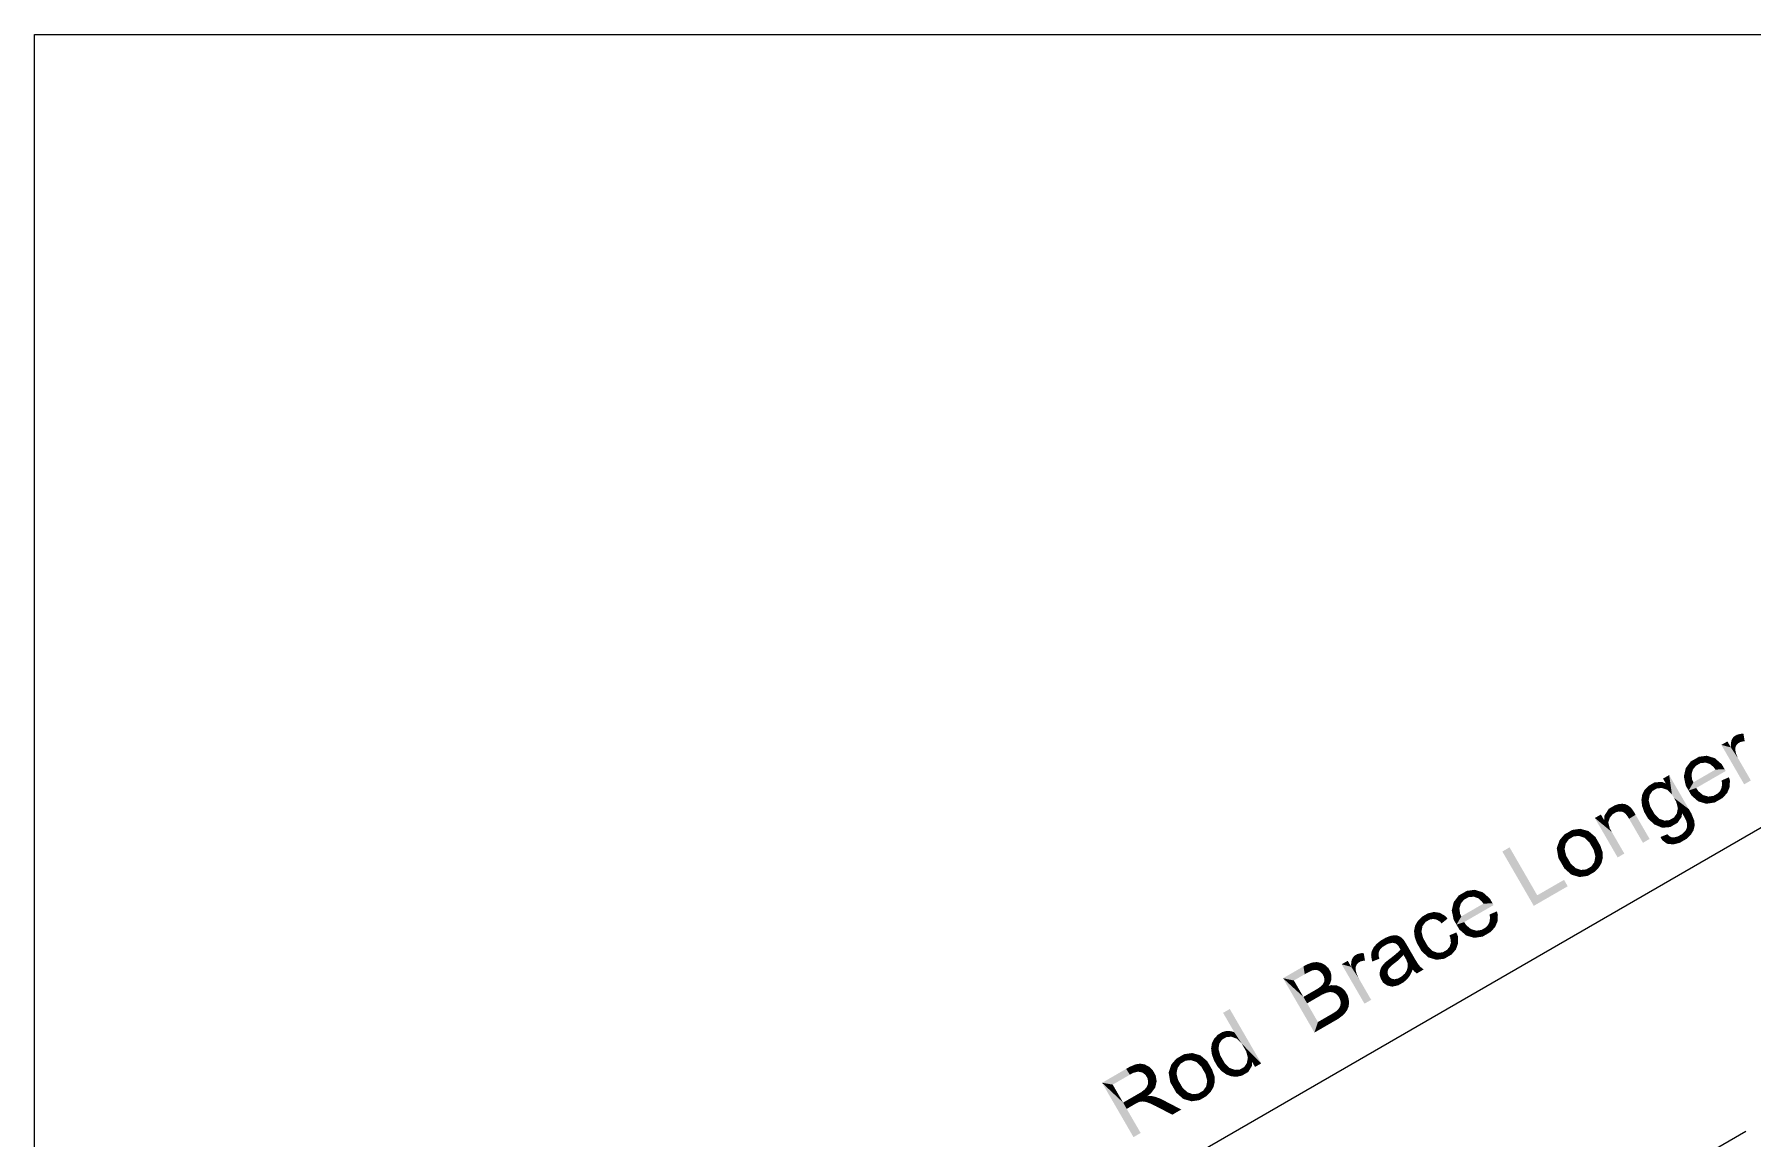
# Model space of a CAD drawing. Header units: millimetres. Extents: x 2 to 579, y 1 to 405.
# Drawn here: x 128.82 to 165.76, y 135.84 to 159.59 of the extents above; entities that cross this region are included whole.
import ezdxf

# ---------------------------------------------------------------- set-up
doc = ezdxf.new("R2010")
doc.units = ezdxf.units.MM
doc.linetypes.add('XKITLINE00', pattern=[0])
doc.layers.add('LinkedObject', color=7, linetype='Continuous', lineweight=0)

# ---------------------------------------------------------------- blocks, each defined once
blk = doc.blocks.new('*A4')
at = {"layer": 'LinkedObject'}
for points in [[(165.311, 144.424), (165.289, 144.253), (165.298, 144.398)], [(165.441, 144.34), (165.289, 144.253), (165.311, 144.424)], [(165.323, 144.451), (165.464, 144.353), (165.311, 144.424)], [(165.311, 144.424), (165.464, 144.353), (165.441, 144.34)], [(165.361, 144.492), (165.464, 144.353), (165.323, 144.451)], [(165.386, 144.506), (165.464, 144.353), (165.361, 144.492)], [(165.509, 144.546), (165.386, 144.506), (165.422, 144.527)], [(165.559, 144.545), (165.386, 144.506), (165.509, 144.546)], [(165.551, 144.383), (165.386, 144.506), (165.559, 144.545)], [(165.386, 144.506), (165.49, 144.368), (165.464, 144.353)], [(165.49, 144.368), (165.386, 144.506), (165.551, 144.383)], [(165.551, 144.383), (165.559, 144.545), (165.586, 144.383)], [(164.771, 144.074), (164.515, 144.002), (164.6, 144.051)], [(164.859, 144.047), (164.515, 144.002), (164.771, 144.074)], [(165.289, 144.253), (165.084, 144.307), (165.214, 144.382)], [(165.084, 144.307), (165.289, 144.253), (165.574, 143.459)], [(165.298, 144.398), (165.289, 144.253), (165.287, 144.312)], [(165.407, 144.301), (165.289, 144.253), (165.441, 144.34)], [(165.396, 144.276), (165.289, 144.253), (165.407, 144.301)], [(165.386, 144.251), (165.289, 144.253), (165.396, 144.276)], [(165.289, 144.253), (165.462, 143.986), (165.718, 143.542)], [(165.462, 143.986), (165.289, 144.253), (165.435, 144.031)], [(165.435, 144.031), (165.289, 144.253), (165.399, 144.122)], [(165.399, 144.122), (165.289, 144.253), (165.389, 144.167)], [(165.389, 144.167), (165.289, 144.253), (165.382, 144.197)], [(165.382, 144.197), (165.289, 144.253), (165.386, 144.251)], [(165.574, 143.459), (165.289, 144.253), (165.718, 143.542)], [(164.298, 143.72), (164.318, 143.431), (164.277, 143.629)], [(164.515, 144.002), (164.298, 143.72), (164.427, 143.952)], [(164.535, 143.856), (164.298, 143.72), (164.515, 144.002)], [(164.427, 143.952), (164.298, 143.72), (164.319, 143.81)], [(164.471, 143.775), (164.298, 143.72), (164.535, 143.856)], [(164.456, 143.723), (164.298, 143.72), (164.471, 143.775)], [(164.298, 143.72), (164.456, 143.723), (164.442, 143.67)], [(164.442, 143.67), (164.318, 143.431), (164.298, 143.72)], [(165.158, 143.777), (164.38, 143.325), (165.154, 143.784)], [(164.484, 143.503), (165.154, 143.784), (164.38, 143.325)], [(165.169, 143.758), (164.38, 143.325), (165.158, 143.777)], [(165.176, 143.745), (164.38, 143.325), (165.169, 143.758)], [(164.544, 143.38), (164.38, 143.325), (165.176, 143.745)], [(164.956, 143.776), (165.154, 143.784), (164.484, 143.503)], [(164.751, 143.926), (164.515, 144.002), (164.859, 144.047)], [(164.515, 144.002), (164.638, 143.916), (164.584, 143.885)], [(164.638, 143.916), (164.515, 144.002), (164.751, 143.926)], [(164.535, 143.856), (164.515, 144.002), (164.584, 143.885)], [(164.751, 143.926), (164.859, 144.047), (164.809, 143.905)], [(164.859, 144.047), (164.847, 143.891), (164.809, 143.905)], [(164.847, 143.891), (164.859, 144.047), (164.92, 143.826)], [(165.094, 143.889), (164.859, 144.047), (164.946, 144.02)], [(164.92, 143.826), (164.859, 144.047), (165.094, 143.889)], [(164.92, 143.826), (165.094, 143.889), (164.956, 143.776)], [(165.154, 143.784), (164.956, 143.776), (165.094, 143.889)], [(163.434, 143.341), (163.603, 143.316), (163.408, 143.289)], [(163.408, 143.289), (163.603, 143.316), (163.544, 143.231)], [(163.516, 143.425), (163.603, 143.316), (163.434, 143.341)], [(163.572, 143.457), (163.603, 143.316), (163.516, 143.425)], [(163.805, 143.511), (163.572, 143.457), (163.647, 143.501)], [(163.889, 143.479), (163.572, 143.457), (163.805, 143.511)], [(163.805, 143.381), (163.572, 143.457), (163.889, 143.479)], [(163.572, 143.457), (163.699, 143.372), (163.651, 143.344)], [(163.699, 143.372), (163.572, 143.457), (163.805, 143.381)], [(163.603, 143.316), (163.572, 143.457), (163.651, 143.344)], [(163.805, 143.381), (163.889, 143.479), (163.862, 143.361)], [(163.962, 143.658), (163.889, 143.479), (163.83, 143.582)], [(163.862, 143.361), (163.889, 143.479), (163.919, 143.341)], [(164.021, 143.244), (163.889, 143.479), (163.962, 143.658)], [(163.919, 143.341), (163.889, 143.479), (164.021, 143.244)], [(164.066, 143.167), (163.962, 143.658), (164.385, 142.926)], [(164.021, 143.244), (163.962, 143.658), (164.066, 143.167)], [(164.455, 143.56), (164.318, 143.431), (164.442, 143.67)], [(164.318, 143.431), (164.455, 143.56), (164.484, 143.503)], [(164.484, 143.503), (164.38, 143.325), (164.318, 143.431)], [(164.588, 143.313), (164.38, 143.325), (164.544, 143.38)], [(164.38, 143.325), (164.674, 143.067), (164.439, 143.221)], [(164.588, 143.313), (164.674, 143.067), (164.38, 143.325)], [(165.005, 143.263), (165.235, 143.334), (165.034, 143.122)], [(165.061, 143.323), (165.235, 143.334), (165.005, 143.263)], [(165.034, 143.122), (165.235, 143.334), (165.108, 143.165)], [(165.077, 143.36), (165.261, 143.397), (165.061, 143.323)], [(165.235, 143.334), (165.061, 143.323), (165.261, 143.397)], [(165.092, 143.397), (165.261, 143.397), (165.077, 143.36)], [(165.248, 143.611), (165.098, 143.488), (165.088, 143.543)], [(165.092, 143.397), (165.248, 143.611), (165.261, 143.397)], [(165.098, 143.488), (165.248, 143.611), (165.092, 143.397)], [(165.108, 143.165), (165.235, 143.334), (165.208, 143.271)], [(165.261, 143.397), (165.248, 143.611), (165.268, 143.536)], [(162.752, 142.984), (162.57, 142.786), (162.664, 142.933)], [(162.747, 142.816), (162.57, 142.786), (162.752, 142.984)], [(162.747, 142.816), (162.752, 142.984), (162.793, 142.842)], [(162.79, 143.006), (162.879, 142.875), (162.752, 142.984)], [(162.752, 142.984), (162.879, 142.875), (162.822, 142.859)], [(162.793, 142.842), (162.752, 142.984), (162.822, 142.859)], [(162.869, 143.033), (162.879, 142.875), (162.79, 143.006)], [(162.908, 143.037), (162.879, 142.875), (162.869, 143.033)], [(162.879, 142.875), (162.908, 143.037), (162.908, 142.874)], [(163.017, 143.034), (162.908, 143.037), (162.948, 143.042)], [(162.908, 143.037), (162.937, 142.873), (162.908, 142.874)], [(163.046, 143.021), (162.908, 143.037), (163.017, 143.034)], [(162.986, 142.856), (162.908, 143.037), (163.046, 143.021)], [(162.937, 142.873), (162.908, 143.037), (162.986, 142.856)], [(163.046, 143.021), (163.007, 142.839), (162.986, 142.856)], [(163.075, 143.007), (163.007, 142.839), (163.046, 143.021)], [(163.128, 142.967), (163.007, 142.839), (163.075, 143.007)], [(163.007, 142.839), (163.128, 142.967), (163.028, 142.822)], [(163.028, 142.822), (163.128, 142.967), (163.152, 142.94)], [(163.383, 143.237), (163.533, 143.172), (163.365, 143.121)], [(163.365, 143.121), (163.533, 143.172), (163.373, 143.057)], [(163.373, 143.057), (163.533, 143.172), (163.522, 143.114)], [(163.522, 143.114), (163.458, 142.808), (163.373, 143.057)], [(163.373, 143.057), (163.458, 142.808), (163.38, 142.993)], [(163.38, 142.993), (163.458, 142.808), (163.423, 142.868)], [(163.544, 143.231), (163.383, 143.237), (163.408, 143.289)], [(163.533, 143.172), (163.383, 143.237), (163.544, 143.231)], [(163.555, 142.98), (163.458, 142.808), (163.522, 143.114)], [(163.458, 142.808), (163.555, 142.98), (163.6, 142.903)], [(164.066, 143.167), (164.385, 142.926), (164.113, 143.085)], [(164.113, 143.085), (164.385, 142.926), (164.149, 142.947)], [(164.149, 142.947), (164.241, 142.837), (164.137, 142.889)], [(164.149, 142.947), (164.385, 142.926), (164.241, 142.837)], [(164.439, 143.221), (164.674, 143.067), (164.586, 143.092)], [(164.689, 143.229), (164.674, 143.067), (164.588, 143.313)], [(164.674, 143.067), (164.689, 143.229), (164.761, 143.041)], [(164.746, 143.212), (164.761, 143.041), (164.689, 143.229)], [(164.803, 143.196), (164.761, 143.041), (164.746, 143.212)], [(164.803, 143.196), (165.034, 143.122), (164.761, 143.041)], [(164.761, 143.041), (165.034, 143.122), (164.941, 143.069)], [(164.913, 143.21), (165.034, 143.122), (164.803, 143.196)], [(164.966, 143.24), (165.034, 143.122), (164.913, 143.21)], [(165.005, 143.263), (165.034, 143.122), (164.966, 143.24)], [(162.564, 142.689), (162.364, 142.735), (162.494, 142.81)], [(162.364, 142.735), (162.73, 142.433), (162.854, 141.887)], [(162.73, 142.433), (162.364, 142.735), (162.683, 142.515)], [(162.653, 142.644), (162.364, 142.735), (162.564, 142.689)], [(162.683, 142.515), (162.364, 142.735), (162.653, 142.644)], [(162.57, 142.786), (162.685, 142.741), (162.564, 142.689)], [(162.564, 142.689), (162.685, 142.741), (162.653, 142.644)], [(162.685, 142.741), (162.57, 142.786), (162.747, 142.816)], [(163.152, 142.94), (163.074, 142.761), (163.028, 142.822)], [(163.167, 142.923), (163.074, 142.761), (163.152, 142.94)], [(163.212, 142.855), (163.074, 142.761), (163.167, 142.923)], [(163.212, 142.855), (163.1, 142.717), (163.074, 142.761)], [(163.24, 142.805), (163.1, 142.717), (163.212, 142.855)], [(163.1, 142.717), (163.24, 142.805), (163.398, 142.201)], [(163.398, 142.201), (163.24, 142.805), (163.541, 142.285)], [(163.648, 142.82), (163.458, 142.808), (163.6, 142.903)], [(163.648, 142.82), (163.728, 142.561), (163.458, 142.808)], [(163.458, 142.808), (163.728, 142.561), (163.509, 142.72)], [(163.509, 142.72), (163.728, 142.561), (163.644, 142.596)], [(163.751, 142.718), (163.728, 142.561), (163.648, 142.82)], [(163.728, 142.561), (163.751, 142.718), (163.806, 142.698)], [(163.861, 142.679), (163.728, 142.561), (163.806, 142.698)], [(163.861, 142.679), (164.071, 142.591), (163.728, 142.561)], [(163.728, 142.561), (164.071, 142.591), (163.813, 142.525)], [(163.813, 142.525), (164.071, 142.591), (163.984, 142.54)], [(163.966, 142.689), (164.071, 142.591), (163.861, 142.679)], [(164.071, 142.591), (163.966, 142.689), (164.016, 142.718)], [(164.065, 142.746), (164.071, 142.591), (164.016, 142.718)], [(164.241, 142.837), (164.065, 142.746), (164.126, 142.832)], [(164.226, 142.754), (164.065, 142.746), (164.241, 142.837)], [(164.141, 142.631), (164.065, 142.746), (164.226, 142.754)], [(164.071, 142.591), (164.065, 142.746), (164.141, 142.631)], [(164.137, 142.889), (164.241, 142.837), (164.126, 142.832)], [(164.385, 142.926), (164.282, 142.767), (164.241, 142.837)], [(164.442, 142.827), (164.282, 142.767), (164.385, 142.926)], [(164.282, 142.767), (164.442, 142.827), (164.33, 142.673)], [(164.33, 142.673), (164.442, 142.827), (164.502, 142.676)], [(164.33, 142.673), (164.502, 142.676), (164.337, 142.648)], [(164.337, 142.648), (164.502, 142.676), (164.348, 142.606)], [(164.506, 142.623), (164.343, 142.53), (164.348, 142.606)], [(164.51, 142.57), (164.343, 142.53), (164.506, 142.623)], [(164.348, 142.606), (164.502, 142.676), (164.506, 142.623)], [(161.79, 142.427), (161.578, 142.18), (161.711, 142.382)], [(161.805, 142.277), (161.578, 142.18), (161.79, 142.427)], [(161.711, 142.382), (161.578, 142.18), (161.605, 142.258)], [(161.739, 142.185), (161.578, 142.18), (161.805, 142.277)], [(162.052, 142.503), (161.79, 142.427), (161.877, 142.478)], [(162.141, 142.478), (161.79, 142.427), (162.052, 142.503)], [(162.023, 142.35), (161.79, 142.427), (162.141, 142.478)], [(161.79, 142.427), (161.911, 142.339), (161.858, 142.308)], [(161.911, 142.339), (161.79, 142.427), (162.023, 142.35)], [(161.805, 142.277), (161.79, 142.427), (161.858, 142.308)], [(162.023, 142.35), (162.141, 142.478), (162.082, 142.33)], [(162.141, 142.478), (162.141, 142.31), (162.082, 142.33)], [(162.376, 142.327), (162.141, 142.478), (162.229, 142.453)], [(162.434, 142.226), (162.141, 142.478), (162.376, 142.327)], [(162.246, 142.212), (162.141, 142.478), (162.434, 142.226)], [(162.141, 142.31), (162.141, 142.478), (162.246, 142.212)], [(162.246, 142.212), (162.434, 142.226), (162.291, 142.133)], [(162.434, 142.226), (162.339, 142.05), (162.291, 142.133)], [(162.339, 142.05), (162.434, 142.226), (162.375, 141.906)], [(162.375, 141.906), (162.434, 142.226), (162.534, 141.94)], [(162.531, 142.001), (162.434, 142.226), (162.481, 142.144)], [(162.534, 141.94), (162.434, 142.226), (162.531, 142.001)], [(162.854, 141.887), (162.73, 142.433), (162.998, 141.97)], [(163.949, 142.357), (163.775, 142.327), (163.926, 142.387)], [(163.775, 142.327), (163.949, 142.357), (163.813, 142.258)], [(163.813, 142.258), (163.949, 142.357), (163.917, 142.181)], [(163.917, 142.181), (163.949, 142.357), (163.983, 142.174)], [(163.983, 142.174), (163.949, 142.357), (164, 142.324)], [(164.029, 142.321), (163.983, 142.174), (164, 142.324)], [(164.067, 142.317), (163.983, 142.174), (164.029, 142.321)], [(164.067, 142.317), (164.267, 142.247), (163.983, 142.174)], [(163.983, 142.174), (164.267, 142.247), (164.05, 142.167)], [(164.05, 142.167), (164.267, 142.247), (164.192, 142.203)], [(164.151, 142.339), (164.267, 142.247), (164.067, 142.317)], [(164.267, 142.247), (164.151, 142.339), (164.197, 142.366)], [(164.247, 142.394), (164.267, 142.247), (164.197, 142.366)], [(164.312, 142.459), (164.454, 142.419), (164.247, 142.394)], [(164.247, 142.394), (164.454, 142.419), (164.267, 142.247)], [(164.267, 142.247), (164.454, 142.419), (164.331, 142.284)], [(164.454, 142.419), (164.312, 142.459), (164.328, 142.494)], [(164.343, 142.53), (164.454, 142.419), (164.328, 142.494)], [(164.331, 142.284), (164.454, 142.419), (164.424, 142.37)], [(164.484, 142.468), (164.343, 142.53), (164.51, 142.57)], [(164.454, 142.419), (164.343, 142.53), (164.484, 142.468)], [(160.531, 142.104), (161.052, 140.846), (160.376, 142.014)], [(161.126, 141.073), (161.052, 140.846), (160.531, 142.104)], [(161.578, 142.18), (161.649, 141.756), (161.545, 142.085)], [(161.545, 142.085), (161.649, 141.756), (161.581, 141.873)], [(161.578, 142.18), (161.739, 142.185), (161.726, 142.125)], [(161.714, 142.064), (161.649, 141.756), (161.578, 142.18)], [(161.714, 142.064), (161.578, 142.18), (161.726, 142.125)], [(161.749, 141.922), (161.649, 141.756), (161.714, 142.064)], [(161.649, 141.756), (161.749, 141.922), (161.796, 141.841)], [(161.843, 141.759), (161.649, 141.756), (161.796, 141.841)], [(162.363, 141.845), (162.507, 141.765), (162.351, 141.783)], [(162.534, 141.94), (162.363, 141.845), (162.375, 141.906)], [(162.536, 141.879), (162.363, 141.845), (162.534, 141.94)], [(162.507, 141.765), (162.363, 141.845), (162.536, 141.879)], [(161.843, 141.759), (161.948, 141.491), (161.649, 141.756)], [(161.649, 141.756), (161.948, 141.491), (161.711, 141.649)], [(161.711, 141.649), (161.948, 141.491), (161.86, 141.516)], [(161.949, 141.658), (161.948, 141.491), (161.843, 141.759)], [(161.948, 141.491), (161.949, 141.658), (162.007, 141.638)], [(162.066, 141.618), (161.948, 141.491), (162.007, 141.638)], [(162.066, 141.618), (162.301, 141.543), (161.948, 141.491)], [(161.948, 141.491), (162.301, 141.543), (162.036, 141.465)], [(162.036, 141.465), (162.301, 141.543), (162.212, 141.491)], [(162.179, 141.63), (162.301, 141.543), (162.066, 141.618)], [(162.301, 141.543), (162.179, 141.63), (162.233, 141.661)], [(162.286, 141.691), (162.301, 141.543), (162.233, 141.661)], [(162.475, 141.712), (162.286, 141.691), (162.351, 141.783)], [(162.443, 141.66), (162.286, 141.691), (162.475, 141.712)], [(162.356, 141.575), (162.286, 141.691), (162.443, 141.66)], [(162.301, 141.543), (162.286, 141.691), (162.356, 141.575)], [(162.351, 141.783), (162.507, 141.765), (162.475, 141.712)], [(159.526, 141.119), (159.309, 140.837), (159.439, 141.069)], [(159.546, 140.973), (159.309, 140.837), (159.526, 141.119)], [(159.783, 141.191), (159.526, 141.119), (159.611, 141.168)], [(159.87, 141.164), (159.526, 141.119), (159.783, 141.191)], [(159.763, 141.043), (159.526, 141.119), (159.87, 141.164)], [(159.526, 141.119), (159.65, 141.033), (159.595, 141.002)], [(159.65, 141.033), (159.526, 141.119), (159.763, 141.043)], [(159.546, 140.973), (159.526, 141.119), (159.595, 141.002)], [(159.763, 141.043), (159.87, 141.164), (159.821, 141.022)], [(159.87, 141.164), (159.859, 141.008), (159.821, 141.022)], [(159.859, 141.008), (159.87, 141.164), (159.932, 140.943)], [(160.105, 141.005), (159.87, 141.164), (159.957, 141.137)], [(159.932, 140.943), (159.87, 141.164), (160.105, 141.005)], [(161.052, 140.846), (161.126, 141.073), (161.781, 141.267)], [(161.781, 141.267), (161.126, 141.073), (161.702, 141.405)], [(159.309, 140.837), (159.329, 140.548), (159.288, 140.746)], [(159.439, 141.069), (159.309, 140.837), (159.33, 140.927)], [(159.482, 140.892), (159.309, 140.837), (159.546, 140.973)], [(159.468, 140.84), (159.309, 140.837), (159.482, 140.892)], [(159.309, 140.837), (159.468, 140.84), (159.453, 140.787)], [(159.453, 140.787), (159.329, 140.548), (159.309, 140.837)], [(159.467, 140.677), (159.329, 140.548), (159.453, 140.787)], [(160.169, 140.894), (159.391, 140.441), (160.166, 140.901)], [(159.495, 140.62), (160.166, 140.901), (159.391, 140.441)], [(160.18, 140.875), (159.391, 140.441), (160.169, 140.894)], [(160.187, 140.862), (159.391, 140.441), (160.18, 140.875)], [(159.555, 140.497), (159.391, 140.441), (160.187, 140.862)], [(159.968, 140.893), (160.166, 140.901), (159.495, 140.62)], [(159.932, 140.943), (160.105, 141.005), (159.968, 140.893)], [(160.166, 140.901), (159.968, 140.893), (160.105, 141.005)], [(158.502, 140.424), (158.648, 140.351), (158.477, 140.307)], [(158.659, 140.409), (158.502, 140.424), (158.533, 140.477)], [(158.648, 140.351), (158.502, 140.424), (158.659, 140.409)], [(158.565, 140.529), (158.725, 140.499), (158.533, 140.477)], [(158.533, 140.477), (158.725, 140.499), (158.659, 140.409)], [(158.651, 140.613), (158.725, 140.499), (158.565, 140.529)], [(158.705, 140.645), (158.725, 140.499), (158.651, 140.613)], [(158.907, 140.715), (158.705, 140.645), (158.774, 140.684)], [(158.971, 140.705), (158.705, 140.645), (158.907, 140.715)], [(158.888, 140.564), (158.705, 140.645), (158.971, 140.705)], [(158.705, 140.645), (158.815, 140.551), (158.779, 140.53)], [(158.815, 140.551), (158.705, 140.645), (158.888, 140.564)], [(158.725, 140.499), (158.705, 140.645), (158.779, 140.53)], [(158.888, 140.564), (158.971, 140.705), (158.926, 140.557)], [(158.971, 140.705), (158.964, 140.55), (158.926, 140.557)], [(158.964, 140.55), (158.971, 140.705), (159.036, 140.506)], [(159.148, 140.628), (158.971, 140.705), (159.035, 140.695)], [(159.198, 140.571), (158.971, 140.705), (159.148, 140.628)], [(159.036, 140.506), (158.971, 140.705), (159.198, 140.571)], [(159.036, 140.506), (159.198, 140.571), (159.071, 140.469)], [(159.329, 140.548), (159.467, 140.677), (159.495, 140.62)], [(159.495, 140.62), (159.391, 140.441), (159.329, 140.548)], [(159.6, 140.429), (159.391, 140.441), (159.555, 140.497)], [(159.391, 140.441), (159.685, 140.183), (159.451, 140.338)], [(159.6, 140.429), (159.685, 140.183), (159.391, 140.441)], [(159.701, 140.346), (159.685, 140.183), (159.6, 140.429)], [(160.017, 140.38), (160.046, 140.239), (159.977, 140.357)], [(160.017, 140.38), (160.246, 140.451), (160.046, 140.239)], [(160.072, 140.44), (160.246, 140.451), (160.017, 140.38)], [(160.046, 140.239), (160.246, 140.451), (160.119, 140.282)], [(160.088, 140.477), (160.273, 140.514), (160.072, 140.44)], [(160.246, 140.451), (160.072, 140.44), (160.273, 140.514)], [(160.104, 140.513), (160.273, 140.514), (160.088, 140.477)], [(160.259, 140.728), (160.11, 140.605), (160.1, 140.66)], [(160.104, 140.513), (160.259, 140.728), (160.273, 140.514)], [(160.11, 140.605), (160.259, 140.728), (160.104, 140.513)], [(160.119, 140.282), (160.246, 140.451), (160.219, 140.387)], [(160.273, 140.514), (160.259, 140.728), (160.279, 140.652)], [(157.759, 140.098), (157.639, 139.989), (157.672, 140.027)], [(157.811, 139.969), (157.639, 139.989), (157.759, 140.098)], [(157.814, 140.129), (157.916, 140.029), (157.759, 140.098)], [(157.811, 139.969), (157.759, 140.098), (157.861, 139.998)], [(157.861, 139.998), (157.759, 140.098), (157.916, 140.029)], [(158.004, 140.206), (157.814, 140.129), (157.963, 140.199)], [(158.011, 140.052), (157.814, 140.129), (158.004, 140.206)], [(157.963, 140.199), (157.814, 140.129), (157.868, 140.161)], [(157.916, 140.029), (157.814, 140.129), (158.011, 140.052)], [(158.114, 140.209), (158.004, 140.206), (158.046, 140.213)], [(158.141, 140.199), (158.004, 140.206), (158.114, 140.209)], [(158.011, 140.052), (158.004, 140.206), (158.053, 140.044)], [(158.053, 140.044), (158.004, 140.206), (158.083, 140.038)], [(158.004, 140.206), (158.139, 139.988), (158.083, 140.038)], [(158.141, 140.199), (158.139, 139.988), (158.004, 140.206)], [(158.168, 140.189), (158.139, 139.988), (158.141, 140.199)], [(158.219, 140.153), (158.139, 139.988), (158.168, 140.189)], [(158.242, 140.127), (158.139, 139.988), (158.219, 140.153)], [(158.139, 139.988), (158.242, 140.127), (158.257, 140.111)], [(158.139, 139.988), (158.257, 140.111), (158.164, 139.944)], [(158.164, 139.944), (158.257, 140.111), (158.167, 139.94)], [(158.167, 139.94), (158.257, 140.111), (158.177, 139.921)], [(158.177, 139.921), (158.257, 140.111), (158.185, 139.906)], [(158.185, 139.906), (158.257, 140.111), (158.251, 139.794)], [(158.298, 140.047), (158.251, 139.794), (158.257, 140.111)], [(158.326, 139.999), (158.251, 139.794), (158.298, 140.047)], [(158.326, 139.999), (158.281, 139.741), (158.251, 139.794)], [(158.437, 139.808), (158.281, 139.741), (158.326, 139.999)], [(158.477, 140.307), (158.648, 140.351), (158.484, 140.243)], [(158.484, 140.243), (158.648, 140.351), (158.637, 140.292)], [(158.637, 140.292), (158.578, 139.977), (158.484, 140.243)], [(158.484, 140.243), (158.578, 139.977), (158.491, 140.178)], [(158.491, 140.178), (158.578, 139.977), (158.538, 140.045)], [(158.674, 140.15), (158.578, 139.977), (158.637, 140.292)], [(158.578, 139.977), (158.674, 140.15), (158.723, 140.066)], [(158.772, 139.98), (158.578, 139.977), (158.723, 140.066)], [(159.388, 140.274), (159.259, 140.153), (159.236, 140.211)], [(159.402, 139.977), (159.243, 139.968), (159.257, 140.01)], [(159.27, 140.052), (159.402, 139.977), (159.257, 140.01)], [(159.259, 140.153), (159.388, 140.274), (159.27, 140.052)], [(159.27, 140.052), (159.388, 140.274), (159.402, 139.977)], [(159.426, 140.046), (159.388, 140.274), (159.419, 140.194)], [(159.402, 139.977), (159.388, 140.274), (159.426, 140.046)], [(159.451, 140.338), (159.685, 140.183), (159.598, 140.209)], [(159.685, 140.183), (159.701, 140.346), (159.773, 140.158)], [(159.758, 140.329), (159.773, 140.158), (159.701, 140.346)], [(159.815, 140.312), (159.773, 140.158), (159.758, 140.329)], [(159.815, 140.312), (160.046, 140.239), (159.773, 140.158)], [(159.773, 140.158), (160.046, 140.239), (159.953, 140.185)], [(159.924, 140.327), (160.046, 140.239), (159.815, 140.312)], [(159.977, 140.357), (160.046, 140.239), (159.924, 140.327)], [(156.285, 139.626), (156.286, 139.456), (156.167, 139.582)], [(156.348, 139.469), (156.285, 139.626), (156.335, 139.632)], [(156.286, 139.456), (156.285, 139.626), (156.317, 139.463)], [(156.317, 139.463), (156.285, 139.626), (156.348, 139.469)], [(156.386, 139.637), (156.405, 139.462), (156.335, 139.632)], [(156.335, 139.632), (156.405, 139.462), (156.348, 139.469)], [(156.481, 139.619), (156.405, 139.462), (156.386, 139.637)], [(157.127, 139.535), (156.922, 139.589), (157.052, 139.664)], [(157.136, 139.681), (157.127, 139.535), (157.125, 139.595)], [(157.149, 139.707), (157.127, 139.535), (157.136, 139.681)], [(157.279, 139.622), (157.127, 139.535), (157.149, 139.707)], [(157.245, 139.584), (157.127, 139.535), (157.279, 139.622)], [(157.161, 139.733), (157.302, 139.636), (157.149, 139.707)], [(157.149, 139.707), (157.302, 139.636), (157.279, 139.622)], [(157.199, 139.774), (157.302, 139.636), (157.161, 139.733)], [(157.224, 139.789), (157.302, 139.636), (157.199, 139.774)], [(157.347, 139.829), (157.224, 139.789), (157.26, 139.81)], [(157.397, 139.828), (157.224, 139.789), (157.347, 139.829)], [(157.389, 139.666), (157.224, 139.789), (157.397, 139.828)], [(157.224, 139.789), (157.328, 139.651), (157.302, 139.636)], [(157.328, 139.651), (157.224, 139.789), (157.389, 139.666)], [(157.389, 139.666), (157.397, 139.828), (157.424, 139.666)], [(157.561, 139.83), (157.582, 139.648), (157.555, 139.79)], [(157.555, 139.79), (157.582, 139.648), (157.566, 139.699)], [(157.733, 139.877), (157.561, 139.83), (157.746, 139.908)], [(157.567, 139.87), (157.746, 139.908), (157.561, 139.83)], [(157.719, 139.845), (157.561, 139.83), (157.733, 139.877)], [(157.719, 139.845), (157.582, 139.648), (157.561, 139.83)], [(157.606, 139.95), (157.746, 139.908), (157.567, 139.87)], [(157.719, 139.762), (157.582, 139.648), (157.719, 139.845)], [(157.582, 139.648), (157.719, 139.762), (157.733, 139.71)], [(157.639, 139.989), (157.746, 139.908), (157.606, 139.95)], [(157.746, 139.908), (157.639, 139.989), (157.811, 139.969)], [(157.861, 139.632), (157.953, 139.522), (157.843, 139.614)], [(157.919, 139.679), (158.007, 139.573), (157.861, 139.632)], [(157.861, 139.632), (158.007, 139.573), (157.953, 139.522)], [(157.958, 139.709), (158.048, 139.605), (157.919, 139.679)], [(157.919, 139.679), (158.048, 139.605), (158.007, 139.573)], [(158.039, 139.77), (158.12, 139.661), (157.958, 139.709)], [(157.958, 139.709), (158.12, 139.661), (158.048, 139.605)], [(158.153, 139.868), (158.251, 139.794), (158.039, 139.77)], [(158.039, 139.77), (158.251, 139.794), (158.12, 139.661)], [(158.12, 139.661), (158.251, 139.794), (158.221, 139.756)], [(158.185, 139.906), (158.251, 139.794), (158.153, 139.868)], [(158.437, 139.808), (158.308, 139.694), (158.281, 139.741)], [(158.308, 139.694), (158.437, 139.808), (158.338, 139.615)], [(158.325, 139.467), (158.494, 139.708), (158.572, 139.584)], [(158.344, 139.544), (158.494, 139.708), (158.325, 139.467)], [(158.338, 139.615), (158.437, 139.808), (158.494, 139.708)], [(158.494, 139.708), (158.341, 139.584), (158.338, 139.615)], [(158.341, 139.584), (158.494, 139.708), (158.344, 139.544)], [(158.772, 139.98), (158.871, 139.712), (158.578, 139.977)], [(158.578, 139.977), (158.871, 139.712), (158.639, 139.871)], [(158.639, 139.871), (158.871, 139.712), (158.786, 139.738)], [(158.876, 139.875), (158.871, 139.712), (158.772, 139.98)], [(158.871, 139.712), (158.876, 139.875), (158.931, 139.856)], [(158.986, 139.836), (158.871, 139.712), (158.931, 139.856)], [(158.986, 139.836), (159.216, 139.76), (158.871, 139.712)], [(158.871, 139.712), (159.216, 139.76), (158.957, 139.686)], [(158.957, 139.686), (159.216, 139.76), (159.129, 139.709)], [(159.093, 139.846), (159.216, 139.76), (158.986, 139.836)], [(159.216, 139.76), (159.093, 139.846), (159.146, 139.877)], [(159.188, 139.901), (159.216, 139.76), (159.146, 139.877)], [(159.188, 139.901), (159.402, 139.977), (159.216, 139.76)], [(159.243, 139.968), (159.402, 139.977), (159.188, 139.901)], [(159.216, 139.76), (159.402, 139.977), (159.285, 139.8)], [(159.285, 139.8), (159.402, 139.977), (159.378, 139.908)], [(156.129, 139.376), (155.661, 139.289), (156.1, 139.543)], [(155.895, 139.241), (155.661, 139.289), (156.129, 139.376)], [(155.661, 139.289), (156.179, 138.75), (156.337, 138.121)], [(156.099, 138.888), (156.179, 138.75), (155.661, 139.289)], [(155.661, 139.289), (155.895, 139.241), (156.099, 138.888)], [(156.167, 139.582), (156.286, 139.456), (156.1, 139.543)], [(156.1, 139.543), (156.286, 139.456), (156.193, 139.412)], [(156.129, 139.376), (156.1, 139.543), (156.193, 139.412)], [(156.525, 139.596), (156.405, 139.462), (156.481, 139.619)], [(156.405, 139.462), (156.525, 139.596), (156.432, 139.448)], [(156.525, 139.596), (156.459, 139.434), (156.432, 139.448)], [(156.459, 139.434), (156.525, 139.596), (156.502, 139.391)], [(156.502, 139.391), (156.525, 139.596), (156.66, 139.468)], [(156.66, 139.468), (156.519, 139.362), (156.502, 139.391)], [(156.517, 139.159), (156.701, 139.303), (156.67, 139.17)], [(156.545, 139.214), (156.701, 139.303), (156.517, 139.159)], [(156.519, 139.362), (156.66, 139.468), (156.537, 139.331)], [(156.637, 139.508), (156.525, 139.596), (156.57, 139.572)], [(156.66, 139.468), (156.525, 139.596), (156.637, 139.508)], [(156.537, 139.331), (156.66, 139.468), (156.551, 139.272)], [(156.548, 139.243), (156.701, 139.303), (156.545, 139.214)], [(156.701, 139.303), (156.548, 139.243), (156.551, 139.272)], [(156.551, 139.272), (156.66, 139.468), (156.701, 139.303)], [(156.703, 139.348), (156.66, 139.468), (156.682, 139.43)], [(156.701, 139.303), (156.66, 139.468), (156.703, 139.348)], [(156.67, 139.17), (156.701, 139.303), (156.7, 139.259)], [(156.922, 139.589), (157.127, 139.535), (157.412, 138.742)], [(157.235, 139.559), (157.127, 139.535), (157.245, 139.584)], [(157.224, 139.534), (157.127, 139.535), (157.235, 139.559)], [(157.127, 139.535), (157.3, 139.268), (157.556, 138.825)], [(157.3, 139.268), (157.127, 139.535), (157.273, 139.314)], [(157.273, 139.314), (157.127, 139.535), (157.237, 139.405)], [(157.237, 139.405), (157.127, 139.535), (157.227, 139.45)], [(157.227, 139.45), (157.127, 139.535), (157.22, 139.479)], [(157.22, 139.479), (157.127, 139.535), (157.224, 139.534)], [(157.412, 138.742), (157.127, 139.535), (157.556, 138.825)], [(157.754, 139.479), (157.91, 139.424), (157.74, 139.416)], [(157.74, 139.416), (157.91, 139.424), (157.741, 139.382)], [(157.741, 139.382), (157.91, 139.424), (157.909, 139.403)], [(157.909, 139.403), (157.779, 139.252), (157.741, 139.382)], [(157.741, 139.382), (157.779, 139.252), (157.742, 139.348)], [(157.742, 139.348), (157.779, 139.252), (157.761, 139.283)], [(157.911, 139.445), (157.754, 139.479), (157.767, 139.507)], [(157.91, 139.424), (157.754, 139.479), (157.911, 139.445)], [(157.781, 139.536), (157.926, 139.485), (157.767, 139.507)], [(157.767, 139.507), (157.926, 139.485), (157.911, 139.445)], [(157.919, 139.363), (157.779, 139.252), (157.909, 139.403)], [(157.779, 139.252), (157.919, 139.363), (157.929, 139.345)], [(157.946, 139.316), (157.779, 139.252), (157.929, 139.345)], [(157.779, 139.252), (157.946, 139.316), (157.809, 139.199)], [(157.819, 139.589), (157.926, 139.485), (157.781, 139.536)], [(157.809, 139.199), (157.946, 139.316), (157.897, 139.134)], [(157.843, 139.614), (157.926, 139.485), (157.819, 139.589)], [(157.926, 139.485), (157.843, 139.614), (157.939, 139.504)], [(157.939, 139.504), (157.843, 139.614), (157.953, 139.522)], [(157.897, 139.134), (157.946, 139.316), (157.954, 139.121)], [(157.954, 139.121), (157.946, 139.316), (157.995, 139.28)], [(157.995, 139.28), (158.011, 139.109), (157.954, 139.121)], [(158.028, 139.274), (158.011, 139.109), (157.995, 139.28)], [(158.061, 139.267), (158.011, 139.109), (158.028, 139.274)], [(158.011, 139.109), (158.061, 139.267), (158.138, 139.137)], [(158.208, 139.177), (158.061, 139.267), (158.135, 139.285)], [(158.138, 139.137), (158.061, 139.267), (158.208, 139.177)], [(158.177, 139.309), (158.25, 139.201), (158.135, 139.285)], [(158.135, 139.285), (158.25, 139.201), (158.208, 139.177)], [(158.218, 139.333), (158.25, 139.201), (158.177, 139.309)], [(158.35, 139.296), (158.218, 139.333), (158.282, 139.393)], [(158.321, 139.261), (158.218, 139.333), (158.35, 139.296)], [(158.25, 139.201), (158.218, 139.333), (158.321, 139.261)], [(158.448, 139.48), (158.282, 139.393), (158.303, 139.43)], [(158.428, 139.423), (158.282, 139.393), (158.448, 139.48)], [(158.378, 139.331), (158.282, 139.393), (158.428, 139.423)], [(158.35, 139.296), (158.282, 139.393), (158.378, 139.331)], [(158.572, 139.584), (158.448, 139.48), (158.303, 139.43)], [(158.325, 139.467), (158.572, 139.584), (158.303, 139.43)], [(158.448, 139.48), (158.572, 139.584), (158.469, 139.452)], [(158.469, 139.452), (158.572, 139.584), (158.592, 139.56)], [(158.592, 139.56), (158.514, 139.408), (158.469, 139.452)], [(158.612, 139.536), (158.514, 139.408), (158.592, 139.56)], [(158.612, 139.536), (158.538, 139.393), (158.514, 139.408)], [(158.66, 139.496), (158.538, 139.393), (158.612, 139.536)], [(158.538, 139.393), (158.66, 139.496), (158.687, 139.479)], [(156.45, 138.906), (156.099, 138.888), (156.353, 139.034)], [(156.179, 138.75), (156.099, 138.888), (156.45, 138.906)], [(156.506, 138.939), (156.353, 139.034), (156.404, 139.064)], [(156.45, 138.906), (156.353, 139.034), (156.506, 138.939)], [(156.404, 139.064), (156.641, 139.126), (156.506, 138.939)], [(156.474, 139.113), (156.641, 139.126), (156.404, 139.064)], [(156.493, 139.133), (156.67, 139.17), (156.474, 139.113)], [(156.641, 139.126), (156.474, 139.113), (156.67, 139.17)], [(156.517, 139.159), (156.67, 139.17), (156.493, 139.133)], [(156.506, 138.939), (156.641, 139.126), (156.597, 138.978)], [(156.641, 139.126), (156.668, 138.993), (156.597, 138.978)], [(156.814, 139.135), (156.641, 139.126), (156.703, 139.141)], [(156.734, 138.986), (156.641, 139.126), (156.814, 139.135)], [(156.668, 138.993), (156.641, 139.126), (156.734, 138.986)], [(156.734, 138.986), (156.814, 139.135), (156.765, 138.972)], [(156.765, 138.972), (156.814, 139.135), (156.796, 138.957)], [(156.796, 138.957), (156.814, 139.135), (156.864, 139.114)], [(156.864, 139.114), (156.846, 138.91), (156.796, 138.957)], [(156.914, 139.092), (156.846, 138.91), (156.864, 139.114)], [(156.994, 139.02), (156.846, 138.91), (156.914, 139.092)], [(157.023, 138.969), (156.846, 138.91), (156.994, 139.02)], [(156.846, 138.91), (157.023, 138.969), (156.864, 138.878)], [(157.023, 138.969), (156.881, 138.85), (156.864, 138.878)], [(156.881, 138.85), (157.023, 138.969), (156.897, 138.794)], [(156.897, 138.794), (157.023, 138.969), (157.077, 138.797)], [(157.074, 138.842), (157.023, 138.969), (157.047, 138.928)], [(157.077, 138.797), (157.023, 138.969), (157.074, 138.842)], [(154.517, 138.628), (154.616, 138.125), (154.373, 138.545)], [(154.517, 138.628), (154.774, 137.881), (154.616, 138.125)], [(154.774, 137.881), (154.517, 138.628), (155.193, 137.459)], [(156.337, 138.121), (156.179, 138.75), (156.411, 138.348)], [(156.703, 138.516), (156.782, 138.378), (156.411, 138.348)], [(156.741, 138.538), (156.838, 138.41), (156.703, 138.516)], [(156.703, 138.516), (156.838, 138.41), (156.782, 138.378)], [(156.792, 138.571), (156.927, 138.475), (156.741, 138.538)], [(156.741, 138.538), (156.927, 138.475), (156.838, 138.41)], [(156.806, 138.583), (156.927, 138.475), (156.792, 138.571)], [(156.96, 138.507), (156.806, 138.583), (156.83, 138.603)], [(156.927, 138.475), (156.806, 138.583), (156.96, 138.507)], [(156.865, 138.645), (157.04, 138.604), (156.83, 138.603)], [(156.83, 138.603), (157.04, 138.604), (156.96, 138.507)], [(157.054, 138.638), (156.865, 138.645), (156.888, 138.688)], [(157.04, 138.604), (156.865, 138.645), (157.054, 138.638)], [(156.899, 138.738), (157.069, 138.672), (156.888, 138.688)], [(156.888, 138.688), (157.069, 138.672), (157.054, 138.638)], [(157.077, 138.797), (156.899, 138.738), (156.897, 138.794)], [(157.08, 138.751), (156.899, 138.738), (157.077, 138.797)], [(157.069, 138.672), (156.899, 138.738), (157.08, 138.751)], [(156.96, 138.507), (157.04, 138.604), (156.993, 138.539)], [(154.431, 138.153), (154.447, 138.025), (154.353, 138.13)], [(154.47, 138.154), (154.447, 138.025), (154.431, 138.153)], [(154.47, 138.154), (154.553, 138.032), (154.447, 138.025)], [(154.509, 138.155), (154.553, 138.032), (154.47, 138.154)], [(154.582, 138.141), (154.553, 138.032), (154.509, 138.155)], [(156.411, 138.348), (156.782, 138.378), (156.337, 138.121)], [(154.132, 137.892), (154.283, 137.826), (154.115, 137.776)], [(154.115, 137.776), (154.283, 137.826), (154.123, 137.712)], [(154.123, 137.712), (154.283, 137.826), (154.274, 137.768)], [(154.293, 137.884), (154.132, 137.892), (154.158, 137.944)], [(154.283, 137.826), (154.132, 137.892), (154.293, 137.884)], [(154.185, 137.995), (154.35, 137.969), (154.158, 137.944)], [(154.158, 137.944), (154.35, 137.969), (154.293, 137.884)], [(154.263, 138.077), (154.35, 137.969), (154.185, 137.995)], [(154.315, 138.108), (154.35, 137.969), (154.263, 138.077)], [(154.353, 138.13), (154.447, 138.025), (154.315, 138.108)], [(154.315, 138.108), (154.447, 138.025), (154.398, 137.996)], [(154.35, 137.969), (154.315, 138.108), (154.398, 137.996)], [(154.616, 138.125), (154.553, 138.032), (154.582, 138.141)], [(154.553, 138.032), (154.616, 138.125), (154.61, 138.01)], [(154.61, 138.01), (154.616, 138.125), (154.667, 137.989)], [(154.616, 138.125), (154.774, 137.881), (154.667, 137.989)], [(154.774, 137.881), (155.193, 137.459), (154.824, 137.794)], [(154.824, 137.794), (155.193, 137.459), (154.87, 137.715)], [(152.544, 137.446), (152.289, 137.34), (152.494, 137.438)], [(152.545, 137.281), (152.289, 137.34), (152.544, 137.446)], [(152.494, 137.438), (152.289, 137.34), (152.367, 137.385)], [(152.594, 137.453), (152.59, 137.272), (152.544, 137.446)], [(152.544, 137.446), (152.59, 137.272), (152.545, 137.281)], [(152.59, 137.272), (152.594, 137.453), (152.636, 137.262)], [(152.738, 137.409), (152.594, 137.453), (152.691, 137.435)], [(152.636, 137.262), (152.594, 137.453), (152.738, 137.409)], [(152.738, 137.409), (152.705, 137.211), (152.636, 137.262)], [(152.785, 137.384), (152.705, 137.211), (152.738, 137.409)], [(153.446, 137.605), (153.235, 137.358), (153.368, 137.56)], [(153.462, 137.455), (153.235, 137.358), (153.446, 137.605)], [(153.368, 137.56), (153.235, 137.358), (153.262, 137.436)], [(153.396, 137.363), (153.235, 137.358), (153.462, 137.455)], [(153.709, 137.681), (153.446, 137.605), (153.534, 137.656)], [(153.798, 137.656), (153.446, 137.605), (153.709, 137.681)], [(153.68, 137.528), (153.446, 137.605), (153.798, 137.656)], [(153.446, 137.605), (153.568, 137.517), (153.515, 137.486)], [(153.568, 137.517), (153.446, 137.605), (153.68, 137.528)], [(153.462, 137.455), (153.446, 137.605), (153.515, 137.486)], [(153.68, 137.528), (153.798, 137.656), (153.739, 137.508)], [(153.798, 137.656), (153.798, 137.488), (153.739, 137.508)], [(154.033, 137.505), (153.798, 137.656), (153.886, 137.631)], [(154.091, 137.404), (153.798, 137.656), (154.033, 137.505)], [(153.903, 137.39), (153.798, 137.656), (154.091, 137.404)], [(153.798, 137.488), (153.798, 137.656), (153.903, 137.39)], [(153.903, 137.39), (154.091, 137.404), (153.948, 137.311)], [(154.091, 137.404), (153.996, 137.228), (153.948, 137.311)], [(153.996, 137.228), (154.091, 137.404), (154.032, 137.084)], [(154.032, 137.084), (154.091, 137.404), (154.191, 137.118)], [(154.188, 137.179), (154.091, 137.404), (154.138, 137.322)], [(154.191, 137.118), (154.091, 137.404), (154.188, 137.179)], [(154.274, 137.768), (154.214, 137.458), (154.123, 137.712)], [(154.123, 137.712), (154.214, 137.458), (154.132, 137.648)], [(154.132, 137.648), (154.214, 137.458), (154.178, 137.521)], [(154.313, 137.627), (154.214, 137.458), (154.274, 137.768)], [(154.214, 137.458), (154.313, 137.627), (154.362, 137.543)], [(154.408, 137.462), (154.214, 137.458), (154.362, 137.543)], [(154.214, 137.458), (154.408, 137.462), (154.252, 137.393)], [(154.252, 137.393), (154.408, 137.462), (154.341, 137.291)], [(154.341, 137.291), (154.408, 137.462), (154.394, 137.255)], [(154.394, 137.255), (154.408, 137.462), (154.513, 137.36)], [(154.826, 137.38), (154.997, 137.49), (154.833, 137.227)], [(154.883, 137.464), (154.997, 137.49), (154.826, 137.38)], [(154.833, 137.227), (154.997, 137.49), (154.912, 137.272)], [(154.87, 137.715), (155.193, 137.459), (154.905, 137.579)], [(154.997, 137.49), (154.883, 137.464), (154.894, 137.522)], [(154.905, 137.579), (154.997, 137.49), (154.894, 137.522)], [(154.905, 137.579), (155.193, 137.459), (154.997, 137.49)], [(154.912, 137.272), (154.997, 137.49), (154.993, 137.403)], [(154.997, 137.49), (155.193, 137.459), (155.059, 137.382)], [(152.369, 137.215), (151.771, 137.041), (152.289, 137.34)], [(152, 137.002), (151.771, 137.041), (152.369, 137.215)], [(152.224, 136.615), (152.447, 135.872), (151.771, 137.041)], [(151.771, 137.041), (152, 137.002), (152.224, 136.615)], [(152.289, 137.34), (152.434, 137.253), (152.369, 137.215)], [(152.434, 137.253), (152.289, 137.34), (152.545, 137.281)], [(152.861, 137.31), (152.705, 137.211), (152.785, 137.384)], [(152.889, 137.261), (152.705, 137.211), (152.861, 137.31)], [(152.705, 137.211), (152.889, 137.261), (152.729, 137.17)], [(152.889, 137.261), (152.746, 137.142), (152.729, 137.17)], [(152.746, 137.142), (152.889, 137.261), (152.76, 137.08)], [(152.759, 137.047), (152.929, 137.005), (152.757, 137.014)], [(152.76, 137.08), (152.929, 137.005), (152.759, 137.047)], [(152.76, 137.08), (152.889, 137.261), (152.929, 137.005)], [(152.945, 137.071), (152.889, 137.261), (152.924, 137.199)], [(152.929, 137.005), (152.889, 137.261), (152.945, 137.071)], [(153.235, 137.358), (153.305, 136.934), (153.202, 137.263)], [(153.202, 137.263), (153.305, 136.934), (153.238, 137.051)], [(153.235, 137.358), (153.396, 137.363), (153.383, 137.303)], [(153.371, 137.242), (153.305, 136.934), (153.235, 137.358)], [(153.371, 137.242), (153.235, 137.358), (153.383, 137.303)], [(153.406, 137.1), (153.305, 136.934), (153.371, 137.242)], [(153.305, 136.934), (153.406, 137.1), (153.453, 137.019)], [(154.191, 137.118), (154.02, 137.023), (154.032, 137.084)], [(154.193, 137.057), (154.02, 137.023), (154.191, 137.118)], [(154.164, 136.943), (154.02, 137.023), (154.193, 137.057)], [(154.513, 137.36), (154.557, 137.178), (154.394, 137.255)], [(154.394, 137.255), (154.557, 137.178), (154.446, 137.218)], [(154.57, 137.339), (154.557, 137.178), (154.513, 137.36)], [(154.557, 137.178), (154.57, 137.339), (154.615, 137.175)], [(154.615, 137.175), (154.57, 137.339), (154.628, 137.319)], [(154.628, 137.319), (154.833, 137.227), (154.615, 137.175)], [(154.615, 137.175), (154.833, 137.227), (154.674, 137.172)], [(154.732, 137.326), (154.833, 137.227), (154.628, 137.319)], [(154.674, 137.172), (154.833, 137.227), (154.783, 137.197)], [(154.833, 137.227), (154.732, 137.326), (154.779, 137.353)], [(154.826, 137.38), (154.833, 137.227), (154.779, 137.353)], [(152.48, 136.584), (152.224, 136.615), (152.556, 136.807)], [(152.48, 136.584), (152.556, 136.807), (152.51, 136.601)], [(152.51, 136.601), (152.556, 136.807), (152.555, 136.623)], [(152.555, 136.623), (152.556, 136.807), (152.57, 136.628)], [(152.634, 136.639), (152.556, 136.807), (152.609, 136.837)], [(152.57, 136.628), (152.556, 136.807), (152.59, 136.634)], [(152.59, 136.634), (152.556, 136.807), (152.634, 136.639)], [(152.685, 136.896), (152.744, 136.753), (152.609, 136.837)], [(152.634, 136.639), (152.609, 136.837), (152.658, 136.638)], [(152.609, 136.837), (152.744, 136.753), (152.658, 136.638)], [(152.658, 136.638), (152.744, 136.753), (152.682, 136.637)], [(152.744, 136.753), (152.744, 136.62), (152.682, 136.637)], [(152.709, 136.924), (152.929, 137.005), (152.685, 136.896)], [(152.914, 136.939), (152.685, 136.896), (152.929, 137.005)], [(152.821, 136.813), (152.685, 136.896), (152.914, 136.939)], [(152.744, 136.753), (152.685, 136.896), (152.821, 136.813)], [(152.732, 136.953), (152.929, 137.005), (152.709, 136.924)], [(152.929, 137.005), (152.732, 136.953), (152.757, 137.014)], [(152.783, 136.756), (152.744, 136.62), (152.744, 136.753)], [(152.744, 136.62), (152.783, 136.756), (152.782, 136.605)], [(152.782, 136.605), (152.783, 136.756), (152.82, 136.59)], [(152.87, 136.749), (152.783, 136.756), (152.846, 136.754)], [(152.82, 136.59), (152.783, 136.756), (152.87, 136.749)], [(152.87, 136.749), (152.922, 136.541), (152.82, 136.59)], [(152.922, 136.737), (152.922, 136.541), (152.87, 136.749)], [(153.031, 136.697), (152.922, 136.541), (152.922, 136.737)], [(152.922, 136.541), (153.031, 136.697), (152.986, 136.508)], [(152.986, 136.508), (153.031, 136.697), (153.088, 136.667)], [(152.986, 136.508), (153.088, 136.667), (153.281, 136.354)], [(153.281, 136.354), (153.088, 136.667), (153.474, 136.466)], [(153.5, 136.937), (153.305, 136.934), (153.453, 137.019)], [(153.5, 136.937), (153.605, 136.669), (153.305, 136.934)], [(153.305, 136.934), (153.605, 136.669), (153.367, 136.827)], [(153.367, 136.827), (153.605, 136.669), (153.517, 136.694)], [(153.606, 136.836), (153.605, 136.669), (153.5, 136.937)], [(153.605, 136.669), (153.606, 136.836), (153.664, 136.816)], [(153.723, 136.796), (153.605, 136.669), (153.664, 136.816)], [(153.723, 136.796), (153.958, 136.721), (153.605, 136.669)], [(153.605, 136.669), (153.958, 136.721), (153.693, 136.643)], [(153.693, 136.643), (153.958, 136.721), (153.869, 136.669)], [(153.836, 136.808), (153.958, 136.721), (153.723, 136.796)], [(153.958, 136.721), (153.836, 136.808), (153.89, 136.839)], [(153.943, 136.87), (153.958, 136.721), (153.89, 136.839)], [(154.132, 136.89), (153.943, 136.87), (154.008, 136.961)], [(154.1, 136.838), (153.943, 136.87), (154.132, 136.89)], [(154.013, 136.753), (153.943, 136.87), (154.1, 136.838)], [(153.958, 136.721), (153.943, 136.87), (154.013, 136.753)], [(154.02, 137.023), (154.164, 136.943), (154.008, 136.961)], [(154.008, 136.961), (154.164, 136.943), (154.132, 136.89)], [(152.224, 136.615), (152.301, 136.48), (152.447, 135.872)], [(152.301, 136.48), (152.224, 136.615), (152.48, 136.584)], [(152.447, 135.872), (152.301, 136.48), (152.601, 135.962)]]:
    blk.add_hatch(color=7, dxfattribs=at).paths.add_polyline_path(points, flags=17)
at = {"layer": 'LinkedObject', "color": 2, "linetype": 'XKITLINE00', "lineweight": 0}
for p, q in [((128.82, 88.095), (128.82, 159.587)), ((128.82, 159.587), (212.972, 159.587))]:
    blk.add_line(p, q, dxfattribs=at)
at = {"layer": 'LinkedObject', "color": 6, "linetype": 'XKITLINE00', "lineweight": 0}
for p, q in [((144.685, 130.25), (186.079, 154.174)), ((156.447, 130.706), (165.607, 136))]:
    blk.add_line(p, q, dxfattribs=at)

msp = doc.modelspace()

# ---------------------------------------------------------------- block references
at = {"lineweight": 0}
msp.add_blockref('*A4', (0, 0), dxfattribs=at)

doc.saveas('drawing.dxf')
